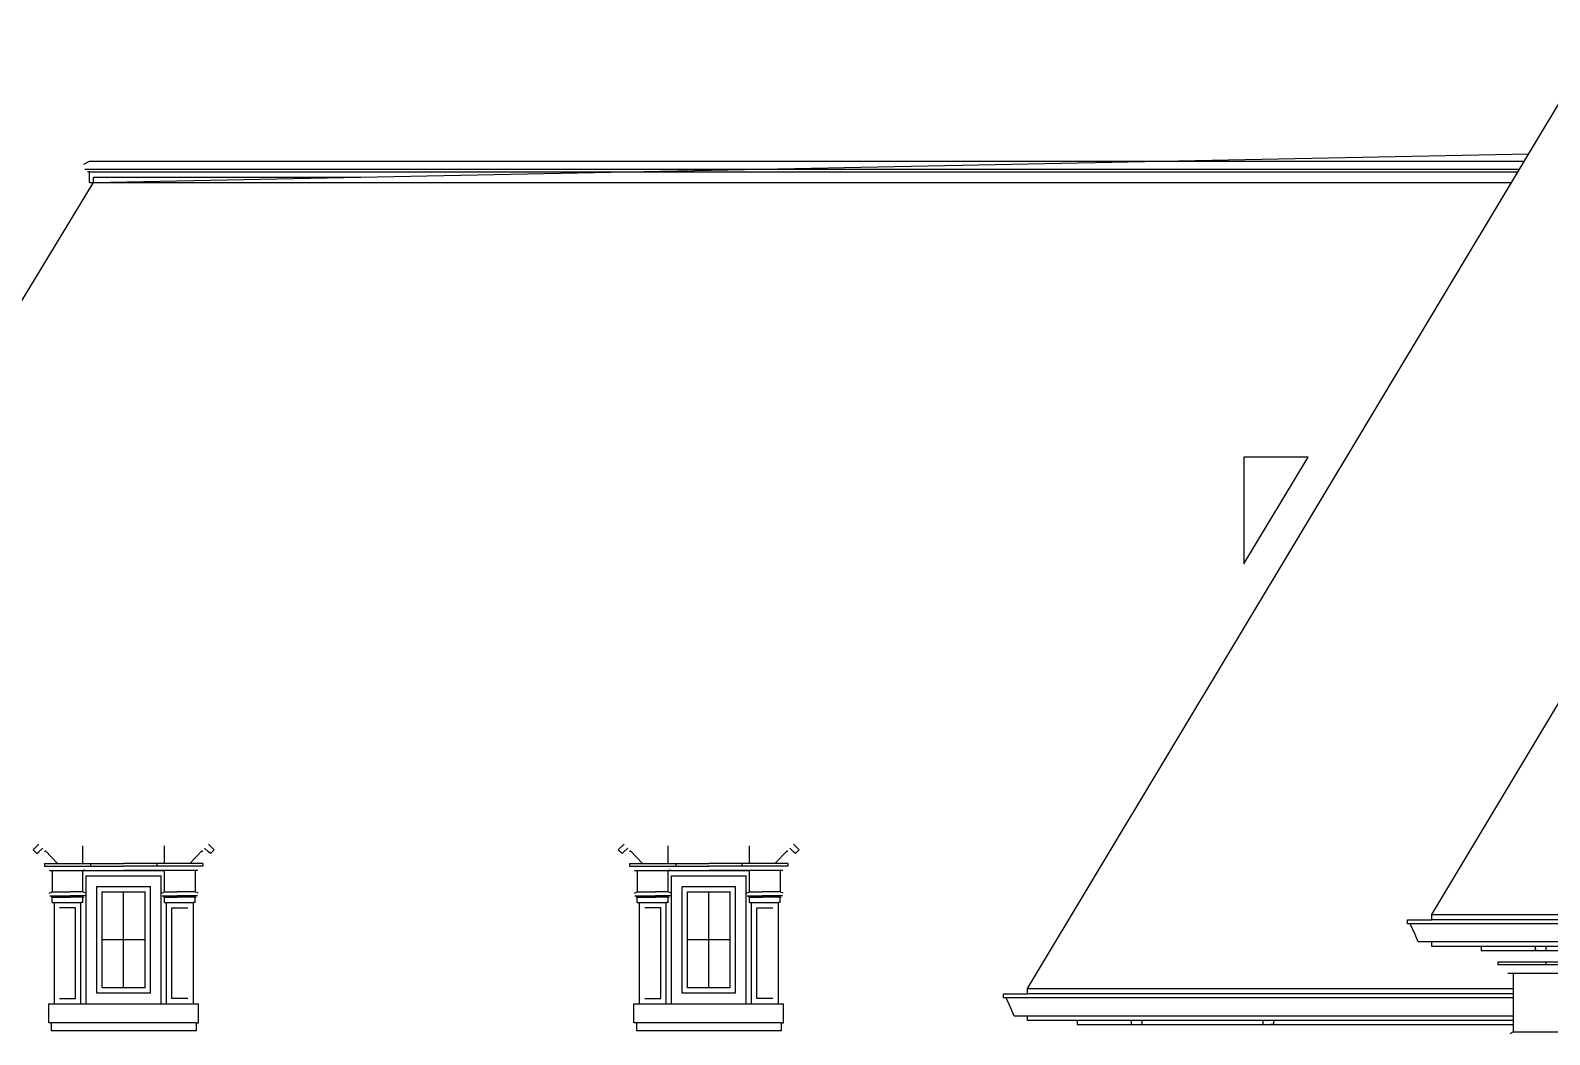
# Model space of a CAD drawing. Header units: metres. Extents: x -770 to 770, y 0 to 641.
# Drawn here: x -379.3 to -95, y 451.3 to 639.2 of the extents above; entities that cross this region are included whole.
import ezdxf

# ---------------------------------------------------------------- set-up
doc = ezdxf.new("R2010")
doc.units = ezdxf.units.M

msp = doc.modelspace()

# ---------------------------------------------------------------- linework, layer by layer
at = {"layer": 'EL-Roof'}
for p, q in [((-192.69, 459.88, -158.5), (-85.07, 639.24)), ((-368.19, 614.75, -144.69), (-99.76, 614.75)), ((-367.44, 610.75, -143.94), (-98.94, 616.12)), ((-369.07, 613.25, -145.57), (-100.66, 613.25)), ((-368.19, 612.75, -144.69), (-100.96, 612.75)), ((-467.69, 446, -91), (-367.44, 610.75, -143.94)), ((-367.44, 610.75, -143.94), (-102.16, 610.75)), ((-117.09, 473.78), (-45.93, 592.38)), ((-121.59, 472.03), (-121.59, 472.78)), ((-121.59, 472.78), (-117.09, 472.78)), ((-121.09, 472.03), (-121.59, 472.03)), ((121.72, 472.03, -115.5), (-121.09, 472.03)), ((-120.19, 469.98), (-121.09, 472.03)), ((-117.09, 472.78), (-117.09, 473.78)), ((-117.09, 473.78), (117.71, 473.78, -115.5)), ((117.71, 472.78, -115.5), (-117.09, 472.78)), ((-119.59, 468.64), (-120.19, 469.98)), ((-117.09, 468.64), (-119.59, 468.64)), ((117.71, 468.64, -115.5), (-117.09, 468.64)), ((-117.09, 467.78), (-117.09, 468.64)), ((117.71, 467.78, -115.5), (-117.09, 467.78)), ((-197.19, 458.13, -158.5), (-197.19, 458.88, -158.5)), ((-197.19, 458.88, -158.5), (-192.69, 458.88, -158.5)), ((-196.69, 458.13, -158.5), (-197.19, 458.13, -158.5)), ((-101.84, 458.13), (-196.69, 458.13, -158.5)), ((-195.79, 456.07, -158.5), (-196.69, 458.13, -158.5)), ((-192.69, 458.88, -158.5), (-192.69, 459.88, -158.5)), ((-192.69, 459.88, -158.5), (-101.84, 459.88)), ((-101.84, 458.88), (-192.69, 458.88, -158.5)), ((-195.19, 454.74, -158.5), (-195.79, 456.07, -158.5)), ((-192.69, 454.74, -158.5), (-195.19, 454.74, -158.5)), ((-101.84, 454.74), (-192.69, 454.74, -158.5)), ((-192.69, 453.88, -158.5), (-192.69, 454.74, -158.5)), ((-101.84, 453.88), (-192.69, 453.88, -158.5))]:
    msp.add_line(p, q, dxfattribs=at)
at = {"layer": 'FP-Hatch'}
for p, q in [((-366.82, 459, -143.32), (-366.82, 479, -143.32)), ((-366.82, 479, -143.32), (-356.82, 479, -133.32)), ((-365.82, 460, -142.32), (-365.82, 478, -142.32)), ((-365.82, 478, -142.32), (-357.82, 478, -134.32)), ((-361.82, 460, -138.32), (-361.82, 478, -138.32)), ((-357.82, 460, -134.32), (-357.82, 478, -134.32)), ((-356.82, 459, -133.32), (-356.82, 479, -133.32)), ((-257.34, 459, -134.15), (-257.34, 479, -134.15)), ((-257.34, 479, -134.15), (-247.34, 479, -144.15)), ((-256.34, 460, -135.15), (-256.34, 478, -135.15)), ((-256.34, 478, -135.15), (-248.34, 478, -143.15)), ((-252.34, 460, -139.15), (-252.34, 478, -139.15)), ((-248.34, 460, -143.15), (-248.34, 478, -143.15)), ((-247.34, 459, -144.15), (-247.34, 479, -144.15)), ((-357.82, 469, -134.32), (-365.82, 469, -142.32)), ((-248.34, 469, -143.15), (-256.34, 469, -135.15)), ((-356.82, 459, -133.32), (-366.82, 459, -143.32)), ((-357.82, 460, -134.32), (-365.82, 460, -142.32)), ((-247.34, 459, -144.15), (-257.34, 459, -134.15)), ((-248.34, 460, -143.15), (-256.34, 460, -135.15))]:
    msp.add_line(p, q, dxfattribs=at)
at = {"layer": 'FP-Note'}
for p, q in [((-140.21, 559.38, -115.5), (-152.21, 559.38, -115.5)), ((-152.21, 559.38, -115.5), (-152.21, 539.38, -115.5)), ((-152.21, 539.38, -115.5), (-140.21, 559.38, -115.5))]:
    msp.add_line(p, q, dxfattribs=at)
at = {"layer": 'FP-Proposed Wall'}
for p, q in [((-369.29, 614.2, -145.79), (-368.19, 614.75, -144.69)), ((-368.19, 612.75, -144.69), (-368.57, 612.75, -145.07)), ((-368.19, 610.75, -144.69), (-368.19, 612.75, -144.69)), ((-368.19, 610.75, -144.69), (-367.44, 610.75, -143.94)), ((-378.74, 485.87, -158.5), (-377.67, 486.91, -158.5)), ((-377.69, 485.5, -158.5), (-376.97, 486.19, -158.5)), ((-345.95, 485.5, -122.45), (-346.67, 486.19, -123.17)), ((-344.89, 485.87, -121.39), (-345.97, 486.91, -122.47)), ((-269.27, 485.87, -122.23), (-268.19, 486.91, -123.3)), ((-268.21, 485.5, -123.28), (-267.5, 486.19, -124)), ((-236.47, 485.5, -158.5), (-237.19, 486.19, -158.5)), ((-235.42, 485.87, -158.5), (-236.5, 486.91, -158.5)), ((-378.05, 485.15, -158.5), (-378.74, 485.87, -158.5)), ((-378.05, 485.15, -158.5), (-377.69, 485.5, -158.5)), ((-376.63, 485.48, -158.5), (-376.45, 485.65, -158.5)), ((-376.63, 483.31, -158.5), (-376.63, 482.81, -158.5)), ((-376.63, 483.31, -158.5), (-374.19, 483.31, -158.5)), ((-374.19, 483.31, -158.5), (-376.45, 485.65, -158.5)), ((-349.44, 483.31, -125.94), (-347.19, 485.65, -123.69)), ((-347.01, 483.31, -123.51), (-349.44, 483.31, -125.94)), ((-347.01, 485.48, -123.51), (-347.19, 485.65, -123.69)), ((-347.01, 483.31, -123.51), (-347.01, 482.81, -123.51)), ((-345.59, 485.15, -122.09), (-345.95, 485.5, -122.45)), ((-345.59, 485.15, -122.09), (-344.89, 485.87, -121.39)), ((-268.57, 485.15, -122.92), (-269.27, 485.87, -122.23)), ((-268.57, 485.15, -122.92), (-268.21, 485.5, -123.28)), ((-267.16, 485.48, -124.34), (-266.98, 485.65, -124.52)), ((-267.16, 483.31, -124.34), (-267.16, 482.81, -124.34)), ((-267.16, 483.31, -124.34), (-264.72, 483.31, -126.78)), ((-264.72, 483.31, -126.78), (-266.98, 485.65, -124.52)), ((-239.97, 483.31, -158.5), (-237.71, 485.65, -158.5)), ((-237.53, 483.31, -158.5), (-239.97, 483.31, -158.5)), ((-237.53, 485.48, -158.5), (-237.71, 485.65, -158.5)), ((-237.53, 483.31, -158.5), (-237.53, 482.81, -158.5)), ((-236.11, 485.15, -158.5), (-236.47, 485.5, -158.5)), ((-236.11, 485.15, -158.5), (-235.42, 485.87, -158.5)), ((-376.63, 482.81, -158.5), (-361.82, 482.81, -138.32)), ((-375.69, 482, -158.5), (-375.19, 482, -158.5)), ((-375.19, 482, -158.5), (-375.19, 478, -158.5)), ((-368.82, 457, -145.32), (-368.82, 481, -145.32)), ((-368.82, 481, -145.32), (-354.82, 481, -131.32)), ((-347.01, 482.81, -123.51), (-361.82, 482.81, -138.32)), ((-354.82, 457, -131.32), (-354.82, 481, -131.32)), ((-348.44, 482, -124.94), (-348.44, 478, -124.94)), ((-347.94, 482, -124.44), (-348.44, 482, -124.94)), ((-267.16, 482.81, -124.34), (-252.34, 482.81, -139.15)), ((-266.22, 482, -125.28), (-265.72, 482, -125.78)), ((-265.72, 482, -125.78), (-265.72, 478, -125.78)), ((-259.34, 457, -132.15), (-259.34, 481, -132.15)), ((-259.34, 481, -132.15), (-245.34, 481, -146.15)), ((-237.53, 482.81, -158.5), (-252.34, 482.81, -139.15)), ((-245.34, 457, -146.15), (-245.34, 481, -146.15)), ((-238.97, 482, -158.5), (-238.97, 478, -158.5)), ((-238.47, 482, -158.5), (-238.97, 482, -158.5)), ((-375.74, 477.72, -158.5), (-375.19, 478, -158.5)), ((-375.19, 478, -158.5), (-371.82, 478, -158.5)), ((-369.44, 478, -145.94), (-371.82, 478, -158.5)), ((-354.19, 478, -130.69), (-351.82, 478, -128.32)), ((-348.44, 478, -124.94), (-351.82, 478, -128.32)), ((-347.9, 477.72, -124.4), (-348.44, 478, -124.94)), ((-266.27, 477.72, -125.23), (-265.72, 478, -125.78)), ((-265.72, 478, -125.78), (-262.34, 478, -129.15)), ((-259.97, 478, -131.53), (-262.34, 478, -129.15)), ((-244.72, 478, -158.5), (-242.34, 478, -158.5)), ((-238.97, 478, -158.5), (-242.34, 478, -158.5)), ((-238.42, 477.72, -158.5), (-238.97, 478, -158.5)), ((-375.63, 477.25, -158.5), (-371.82, 477.25, -158.5)), ((-375.19, 477, -158.5), (-375.38, 477, -158.5)), ((-375.19, 476, -158.5), (-375.19, 477, -158.5)), ((-375.19, 477, -158.5), (-371.82, 477, -158.5)), ((-375.19, 476, -158.5), (-374.82, 476, -158.5)), ((-374.82, 476, -158.5), (-374.82, 457, -158.5)), ((-370.82, 475, -158.5), (-373.82, 475, -158.5)), ((-369.01, 477.25, -145.51), (-371.82, 477.25, -158.5)), ((-369.44, 477, -145.94), (-371.82, 477, -158.5)), ((-370.82, 458, -158.5), (-370.82, 475, -158.5)), ((-354.63, 477.25, -131.13), (-351.82, 477.25, -128.32)), ((-354.19, 477, -130.69), (-351.82, 477, -128.32)), ((-352.82, 458, -129.32), (-352.82, 475, -129.32)), ((-352.82, 475, -129.32), (-349.82, 475, -126.32)), ((-348.01, 477.25, -124.51), (-351.82, 477.25, -128.32)), ((-348.44, 477, -124.94), (-351.82, 477, -128.32)), ((-348.44, 476, -124.94), (-348.82, 476, -125.32)), ((-348.82, 476, -125.32), (-348.82, 457, -125.32)), ((-348.44, 477, -124.94), (-348.26, 477, -124.76)), ((-348.44, 476, -124.94), (-348.44, 477, -124.94)), ((-266.16, 477.25, -125.34), (-262.34, 477.25, -129.15)), ((-265.72, 477, -125.78), (-265.91, 477, -125.59)), ((-265.72, 476, -125.78), (-265.72, 477, -125.78)), ((-265.72, 477, -125.78), (-262.34, 477, -129.15)), ((-265.72, 476, -125.78), (-265.34, 476, -126.15)), ((-265.34, 476, -126.15), (-265.34, 457, -126.15)), ((-261.34, 475, -130.15), (-264.34, 475, -127.15)), ((-259.53, 477.25, -131.97), (-262.34, 477.25, -129.15)), ((-259.97, 477, -131.53), (-262.34, 477, -129.15)), ((-261.34, 458, -130.15), (-261.34, 475, -130.15)), ((-245.16, 477.25, -146.34), (-242.34, 477.25, -158.5)), ((-244.72, 477, -158.5), (-242.34, 477, -158.5)), ((-243.34, 458, -158.5), (-243.34, 475, -158.5)), ((-243.34, 475, -158.5), (-240.34, 475, -158.5)), ((-238.53, 477.25, -158.5), (-242.34, 477.25, -158.5)), ((-238.97, 477, -158.5), (-242.34, 477, -158.5)), ((-238.97, 476, -158.5), (-239.34, 476, -158.5)), ((-239.34, 476, -158.5), (-239.34, 457, -158.5)), ((-238.97, 477, -158.5), (-238.78, 477, -158.5)), ((-238.97, 476, -158.5), (-238.97, 477, -158.5)), ((-107.84, 467.78), (-107.84, 467.03)), ((-107.84, 467.03), (-106.84, 467.03)), ((-106.84, 467.03), (107.46, 467.03, -115.5)), ((-95.72, 467.81), (-95.72, 467.06)), ((-104.71, 464.9), (-104.71, 464.4)), ((-104.71, 464.9), (105.34, 464.9, -115.5)), ((-104.71, 464.4), (105.34, 464.4, -115.5)), ((-102.84, 462.78), (-101.84, 462.78)), ((-101.84, 462.78), (-101.84, 451.78)), ((-101.84, 462.78), (102.46, 462.78, -115.5)), ((-373.82, 458, -158.5), (-370.82, 458, -158.5)), ((-349.82, 458, -126.32), (-352.82, 458, -129.32)), ((-264.34, 458, -127.15), (-261.34, 458, -130.15)), ((-240.34, 458, -158.5), (-243.34, 458, -158.5)), ((-375.82, 453.5, -158.5), (-375.82, 457, -158.5)), ((-375.82, 457, -158.5), (-347.82, 457, -124.32)), ((-347.82, 453.5, -124.32), (-347.82, 457, -124.32)), ((-266.34, 453.5, -125.15), (-266.34, 457, -125.15)), ((-266.34, 457, -125.15), (-238.34, 457, -158.5)), ((-238.34, 453.5, -158.5), (-238.34, 457, -158.5)), ((-375.36, 453.5, -158.5), (-375.82, 453.5, -158.5)), ((-375.36, 453.5, -158.5), (-375.36, 452, -158.5)), ((-348.28, 452, -124.78), (-375.36, 452, -158.5)), ((-348.28, 453.5, -124.78), (-348.28, 452, -124.78)), ((-348.28, 453.5, -124.78), (-347.82, 453.5, -124.32)), ((-265.88, 453.5, -125.61), (-266.34, 453.5, -125.15)), ((-265.88, 453.5, -125.61), (-265.88, 452, -125.61)), ((-238.8, 452, -158.5), (-265.88, 452, -125.61)), ((-238.8, 453.5, -158.5), (-238.8, 452, -158.5)), ((-238.8, 453.5, -158.5), (-238.34, 453.5, -158.5)), ((-183.44, 453.88, -158.5), (-183.44, 453.13, -158.5)), ((-183.44, 453.13, -158.5), (-182.44, 453.13, -158.5)), ((-182.44, 453.13, -158.5), (-101.84, 453.13)), ((-171.32, 453.88, -115.5), (-171.32, 453.13, -115.5)), ((-148.66, 453.88, -115.5), (-148.66, 453.13, -115.5)), ((-102.39, 451.5), (-101.84, 451.78)), ((-101.84, 451.78), (102.46, 451.78, -115.5))]:
    msp.add_line(p, q, dxfattribs=at)
at = {"layer": 'FP-Roof'}
for p, q in [((-369.44, 483.31, -145.94), (-369.44, 486.6, -145.94)), ((-354.19, 483.31, -130.69), (-354.19, 486.6, -130.69)), ((-259.97, 483.31, -131.53), (-259.97, 486.6, -131.53)), ((-244.72, 483.31, -158.5), (-244.72, 486.6, -158.5)), ((-374.19, 483.31, -158.5), (-361.82, 483.31, -138.32)), ((-368.01, 483.31, -144.51), (-368.01, 482.81, -144.51)), ((-349.44, 483.31, -125.94), (-361.82, 483.31, -138.32)), ((-355.63, 483.31, -132.13), (-355.63, 482.81, -132.13)), ((-264.72, 483.31, -126.78), (-252.34, 483.31, -139.15)), ((-258.53, 483.31, -132.96), (-258.53, 482.81, -132.96)), ((-239.97, 483.31, -158.5), (-252.34, 483.31, -139.15)), ((-246.16, 483.31, -145.34), (-246.16, 482.81, -145.34)), ((-375.19, 482, -158.5), (-361.82, 482, -138.32)), ((-369.44, 478, -145.94), (-369.44, 482, -145.94)), ((-368.94, 482, -145.44), (-369.44, 482, -145.94)), ((-369.44, 482, -145.94), (-369.44, 482, -145.94)), ((-369.44, 482, -145.94), (-354.19, 482, -130.69)), ((-348.44, 482, -124.94), (-361.82, 482, -138.32)), ((-354.69, 482, -131.19), (-354.19, 482, -130.69)), ((-354.19, 478, -130.69), (-354.19, 482, -130.69)), ((-354.19, 482, -130.69), (-354.19, 482, -130.69)), ((-265.72, 482, -125.78), (-252.34, 482, -139.15)), ((-259.97, 478, -131.53), (-259.97, 482, -131.53)), ((-259.47, 482, -132.03), (-259.97, 482, -131.53)), ((-259.97, 482, -131.53), (-259.97, 482, -131.53)), ((-259.97, 482, -131.53), (-244.72, 482, -158.5)), ((-238.97, 482, -158.5), (-252.34, 482, -139.15)), ((-245.22, 482, -146.28), (-244.72, 482, -158.5)), ((-244.72, 478, -158.5), (-244.72, 482, -158.5)), ((-244.72, 482, -158.5), (-244.72, 482, -158.5)), ((-368.9, 477.72, -145.4), (-369.44, 478, -145.94)), ((-354.74, 477.72, -131.24), (-354.19, 478, -130.69)), ((-259.42, 477.72, -132.08), (-259.97, 478, -131.53)), ((-245.27, 477.72, -146.23), (-244.72, 478, -158.5)), ((-374.82, 476, -158.5), (-369.82, 476, -146.32)), ((-369.44, 476, -145.94), (-369.82, 476, -146.32)), ((-369.82, 457, -146.32), (-369.82, 476, -146.32)), ((-369.44, 477, -145.94), (-369.26, 477, -145.76)), ((-369.44, 476, -145.94), (-369.44, 477, -145.94)), ((-354.19, 477, -130.69), (-354.38, 477, -130.88)), ((-354.19, 476, -130.69), (-354.19, 477, -130.69)), ((-354.19, 476, -130.69), (-353.82, 476, -130.32)), ((-353.82, 476, -130.32), (-348.82, 476, -125.32)), ((-353.82, 457, -130.32), (-353.82, 476, -130.32)), ((-265.34, 476, -126.15), (-260.34, 476, -131.15)), ((-259.97, 476, -131.53), (-260.34, 476, -131.15)), ((-260.34, 457, -131.15), (-260.34, 476, -131.15)), ((-259.97, 477, -131.53), (-259.78, 477, -131.72)), ((-259.97, 476, -131.53), (-259.97, 477, -131.53)), ((-244.72, 477, -158.5), (-244.91, 477, -158.5)), ((-244.72, 476, -158.5), (-244.72, 477, -158.5)), ((-244.72, 476, -158.5), (-244.34, 476, -158.5)), ((-244.34, 476, -158.5), (-239.34, 476, -158.5)), ((-244.34, 457, -158.5), (-244.34, 476, -158.5)), ((-348.28, 453.5, -124.78), (-375.36, 453.5, -158.5)), ((-238.8, 453.5, -158.5), (-265.88, 453.5, -125.61))]:
    msp.add_line(p, q, dxfattribs=at)
at = {"layer": 'FP-Roof Detail'}
for p, q in [((-367.44, 610.75, -143.94), (-367.44, 611.75, -143.94)), ((-367.44, 611.75, -143.94), (-317.44, 611.75, -113.55))]:
    msp.add_line(p, q, dxfattribs=at)
at = {"layer": 'FP-Stair'}
for p, q in [((-97.72, 467.81), (-97.72, 467.06)), ((-97.72, 467.06), (-97.22, 467.06)), ((-95.71, 464.94), (-95.71, 464.44)), ((-173.32, 453.88, -115.5), (-173.32, 453.13, -115.5)), ((-173.32, 453.13, -115.5), (-172.82, 453.13, -115.5)), ((-146.66, 453.13, -115.5), (-147.16, 453.13, -115.5)), ((-146.66, 453.88, -115.5), (-146.66, 453.13, -115.5))]:
    msp.add_line(p, q, dxfattribs=at)

doc.saveas('drawing.dxf')
